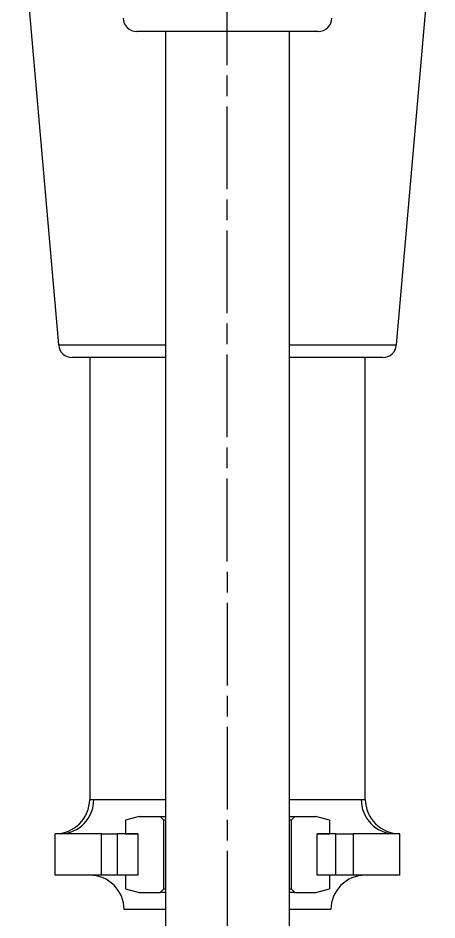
# Model space of a CAD drawing. Header units: millimetres. Extents: x 7829 to 9013, y 2050 to 2917.
# Drawn here: x 8672.6 to 8733.4, y 2437.2 to 2568 of the extents above; entities that cross this region are included whole.
import ezdxf

# ---------------------------------------------------------------- set-up
doc = ezdxf.new("R2010")
doc.units = ezdxf.units.MM
doc.linetypes.add('AM_ISO08W050', pattern=[18, 12, -1.5, 3, -1.5])
doc.layers.add('AM_7', color=4, linetype='AM_ISO08W050', lineweight=25)

msp = doc.modelspace()

# ---------------------------------------------------------------- linework, layer by layer
at = {"color": 7, "linetype": 'Continuous', "lineweight": 25}
for p, q in [((8672.591, 2587.779), (8678.468, 2520.605)), ((8727.514, 2520.605), (8733.391, 2587.779)), ((8693.684, 2566.079), (8689.829, 2566.079)), ((8716.153, 2566.079), (8693.684, 2566.079)), ((8693.991, 2566.079), (8693.991, 2331.329)), ((8711.991, 2331.329), (8711.991, 2566.079)), ((8678.468, 2520.605), (8693.991, 2520.605)), ((8711.991, 2520.605), (8727.514, 2520.605)), ((8693.991, 2518.779), (8680.46, 2518.779)), ((8682.991, 2518.779), (8682.991, 2454.667)), ((8725.522, 2518.779), (8711.991, 2518.779)), ((8722.991, 2454.667), (8722.991, 2518.779)), ((8683.575, 2454.667), (8693.991, 2454.667)), ((8711.991, 2454.667), (8722.407, 2454.667)), ((8690.191, 2452.167), (8688.191, 2451.631)), ((8688.191, 2451.631), (8688.191, 2449.667)), ((8690.191, 2452.167), (8693.241, 2452.167)), ((8693.741, 2451.667), (8693.241, 2452.167)), ((8693.241, 2452.167), (8693.991, 2452.167)), ((8693.991, 2451.667), (8693.741, 2451.667)), ((8693.741, 2441.667), (8693.741, 2451.667)), ((8711.991, 2452.167), (8712.741, 2452.167)), ((8712.241, 2451.667), (8711.991, 2451.667)), ((8712.741, 2452.167), (8712.241, 2451.667)), ((8712.241, 2451.667), (8712.241, 2441.667)), ((8712.741, 2452.167), (8715.791, 2452.167)), ((8717.791, 2451.631), (8715.791, 2452.167)), ((8717.791, 2451.631), (8717.791, 2449.667)), ((8677.991, 2443.667), (8677.991, 2449.667)), ((8678.721, 2449.667), (8677.991, 2449.667)), ((8684.714, 2449.667), (8678.721, 2449.667)), ((8684.714, 2443.667), (8684.714, 2449.667)), ((8684.714, 2449.667), (8686.991, 2449.667)), ((8686.991, 2449.667), (8686.991, 2443.667)), ((8689.991, 2449.667), (8686.991, 2449.667)), ((8688.191, 2449.667), (8689.991, 2449.667)), ((8689.991, 2449.667), (8689.991, 2443.667)), ((8715.991, 2449.667), (8717.791, 2449.667)), ((8715.991, 2443.667), (8715.991, 2449.667)), ((8718.697, 2449.667), (8715.991, 2449.667)), ((8718.697, 2443.667), (8718.697, 2449.667)), ((8718.697, 2449.667), (8721.233, 2449.667)), ((8721.233, 2449.667), (8721.233, 2443.667)), ((8727.261, 2449.667), (8721.233, 2449.667)), ((8727.991, 2449.667), (8727.261, 2449.667)), ((8727.991, 2443.667), (8727.991, 2449.667)), ((8684.714, 2443.667), (8677.991, 2443.667)), ((8686.991, 2443.667), (8684.714, 2443.667)), ((8689.991, 2443.667), (8686.991, 2443.667)), ((8688.191, 2443.667), (8688.191, 2441.703)), ((8689.991, 2443.667), (8688.191, 2443.667)), ((8717.791, 2443.667), (8715.991, 2443.667)), ((8718.697, 2443.667), (8715.991, 2443.667)), ((8717.791, 2443.667), (8717.791, 2441.703)), ((8721.233, 2443.667), (8718.697, 2443.667)), ((8727.991, 2443.667), (8721.233, 2443.667)), ((8688.191, 2441.703), (8690.191, 2441.167)), ((8690.191, 2441.167), (8693.241, 2441.167)), ((8693.241, 2441.167), (8693.741, 2441.667)), ((8693.991, 2441.167), (8693.241, 2441.167)), ((8693.741, 2441.667), (8693.991, 2441.667)), ((8711.991, 2441.667), (8712.241, 2441.667)), ((8712.741, 2441.167), (8711.991, 2441.167)), ((8712.241, 2441.667), (8712.741, 2441.167)), ((8712.741, 2441.167), (8715.791, 2441.167)), ((8715.791, 2441.167), (8717.791, 2441.703)), ((8693.991, 2438.667), (8687.991, 2438.667)), ((8717.991, 2438.667), (8711.991, 2438.667))]:
    msp.add_line(p, q, dxfattribs=at)
for centre, radius, start, end in [((8689.829, 2568.079), 2, 181, 270), ((8716.153, 2568.079), 2, 270, 359), ((8680.46, 2520.779), 2, 185, 270), ((8725.522, 2520.779), 2, 270, 355), ((8677.991, 2454.667), 5, 270, 0), ((8678.647, 2454.595), 4.929, 270.86167, 0.8365), ((8727.335, 2454.595), 4.929, 179.1635, 269.13833), ((8727.991, 2454.667), 5, 180, 270), ((8682.991, 2438.667), 5, 0, 90), ((8722.991, 2438.667), 5, 90, 180)]:
    msp.add_arc(centre, radius, start, end, dxfattribs=at)
for points in [[(8682.991, 2454.667), (8683.041, 2454.665), (8683.111, 2454.663), (8683.471, 2454.666), (8683.575, 2454.667)], [(8722.407, 2454.667), (8722.634, 2454.665), (8722.955, 2454.663), (8722.983, 2454.666), (8722.991, 2454.667)]]:
    msp.add_open_spline(points, degree=3, knots=[0, 0, 0, 0, 0.7107516, 1, 1, 1, 1], dxfattribs=at)
at = {"layer": 'AM_7'}
msp.add_line((8702.99, 2309.204), (8702.915, 2889.525), dxfattribs=at)

doc.saveas('drawing.dxf')
